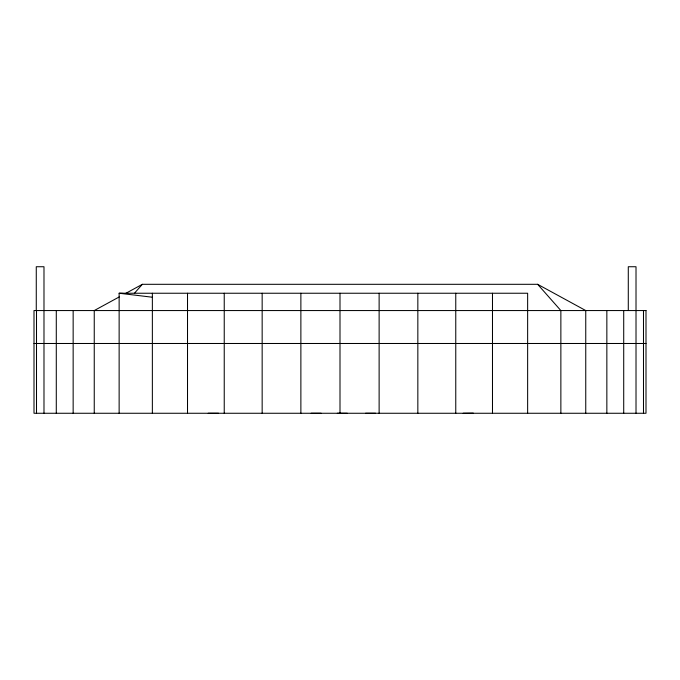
<?xml version="1.0" encoding="UTF-8"?>
<svg xmlns="http://www.w3.org/2000/svg" width="680" height="680" viewBox="0 0 680 680"><rect width="100%" height="100%" fill="white"/><g stroke="black" fill="none" stroke-linecap="round" stroke-linejoin="round"><path stroke-width="1.02" d="M134.614 293.054L142.358 284.308L537.642 284.308L585.752 310.556L585.752 413.262M119.23 296.93L94.248 310.556L94.248 413.262M125.706 293.394L142.358 284.308M34 343.485L646 343.485M473.297 413.142L463.173 413.262M123.352 293.437L119.136 293.241L119.136 413.262M152.362 297.228L119.136 293.241L527.637 293.241L527.637 413.262M537.642 284.308L560.864 310.556L560.864 413.262M643.492 310.556L643.492 413.262M636.012 413.262L636.012 266.738L628.286 266.738L628.286 310.556M623.713 310.556L623.713 413.262M606.849 310.556L606.849 413.262M492.481 293.241L492.481 413.262M455.762 293.241L455.762 413.262M417.843 293.241L417.843 413.262M379.125 293.241L379.125 413.262M375.547 413.262L365.576 413.262M347.284 413.262L337.322 413.262M340 293.241L340 413.262M321.147 413.262L311.185 413.262M300.875 293.241L300.875 413.262M262.157 293.241L262.157 413.262M224.238 293.241L224.238 413.262M218.535 413.262L208.207 413.262M187.519 293.241L187.519 413.262M152.362 293.241L152.362 413.262M73.151 310.556L73.151 413.262M56.287 310.556L56.287 413.262M43.987 413.262L43.987 266.738L36.27 266.738L36.27 310.556M36.508 310.556L36.508 413.262M646 310.556L34 310.556L34 413.262L646 413.262L646 310.556"/></g></svg>
